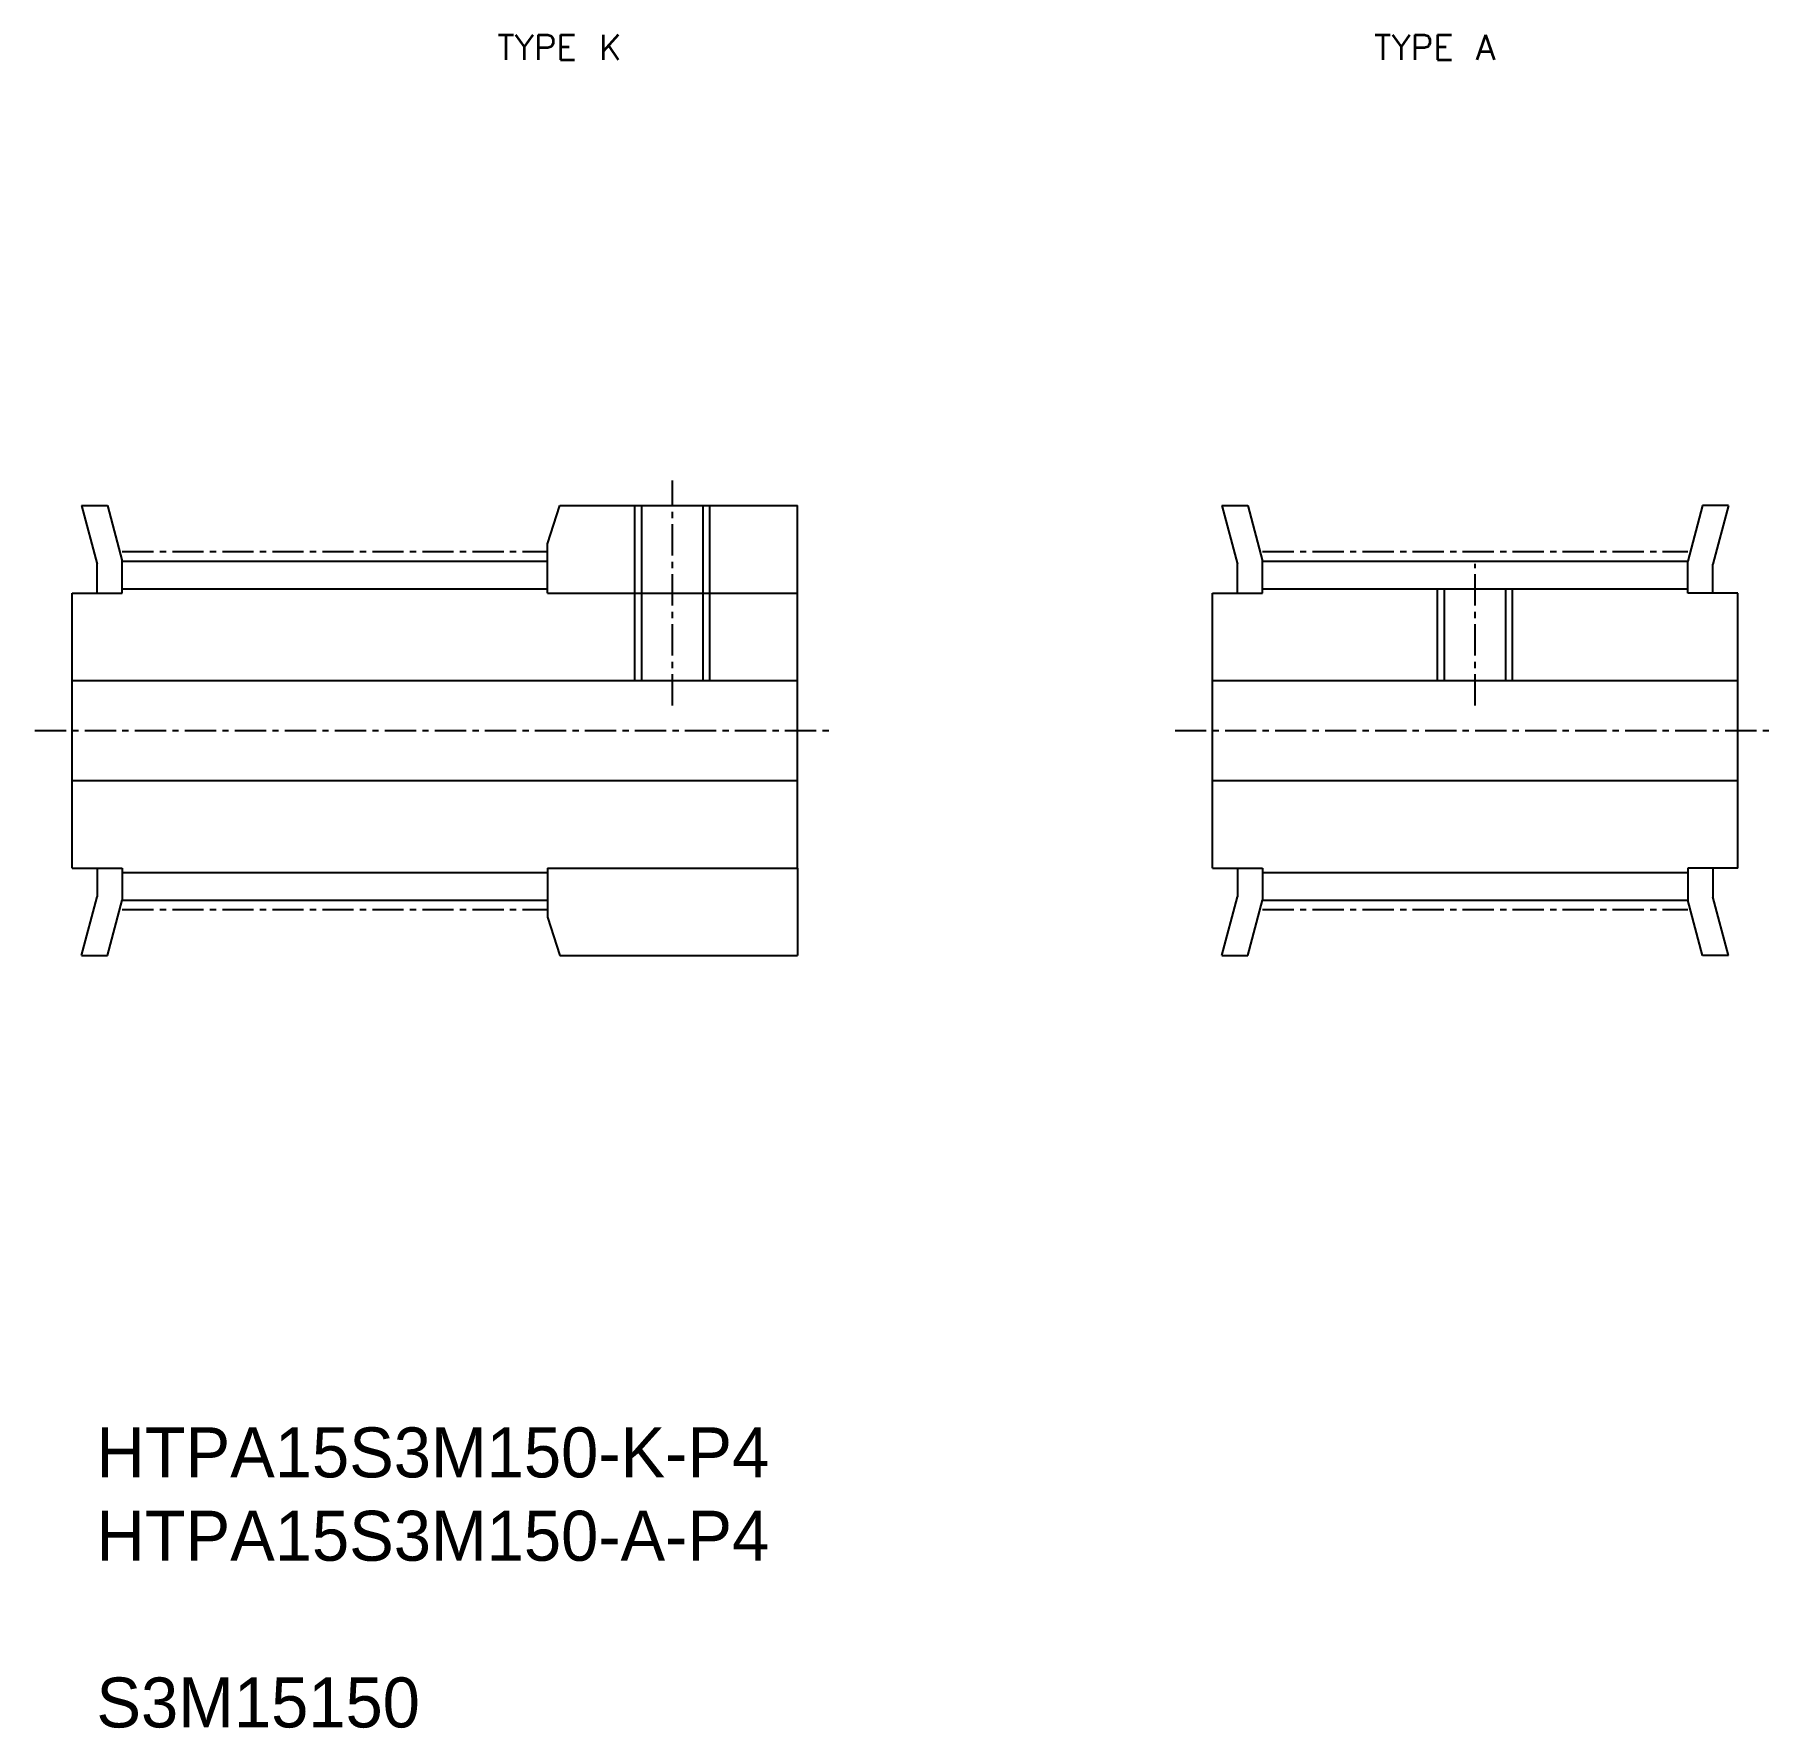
# Model space of a CAD drawing. Extents: x -221.3 to -151.7, y -30.6 to 37.1.
import ezdxf
from ezdxf.enums import TextEntityAlignment as Align

# ---------------------------------------------------------------- set-up
doc = ezdxf.new("R2010")
doc.units = 0
doc.linetypes.add('CENTER', pattern=[2, 1.25, -0.25, 0.25, -0.25])
doc.linetypes.add('DASHED', pattern=[19.05, 12.7, -6.35])
doc.layers.get('0').update_dxf_attribs({"linetype": 'CONTINUOUS'})
doc.layers.add('CENTER', color=1, linetype='CENTER')
doc.styles.add('MISUMI', font='txt.shx')

# ---------------------------------------------------------------- blocks, each defined once
blk = doc.blocks.new('*U2')
at = {"color": 7, "linetype": 'CONTINUOUS'}
for s, p in [('HTPA15S3M150-K-P4', (-218.853, -20.621)), ('HTPA15S3M150-A-P4', (-218.853, -23.955)), ('S3M15150', (-218.853, -30.621))]:
    blk.add_text(s, height=2, dxfattribs=at).set_placement(p)

msp = doc.modelspace()

# ---------------------------------------------------------------- linework, layer by layer
at = {"color": 7, "linetype": 'CONTINUOUS'}
for p, q in [((-219.447, 18.244), (-218.817, 15.892)), ((-219.447, 18.244), (-218.411, 18.244)), ((-218.411, 18.244), (-217.817, 16.024)), ((-200.817, 16.705), (-200.317, 18.244)), ((-200.317, 18.244), (-190.817, 18.244)), ((-190.817, 14.744), (-190.817, 18.244)), ((-173.85, 18.244), (-173.22, 15.892)), ((-173.85, 18.244), (-172.815, 18.244)), ((-172.815, 18.244), (-172.22, 16.024)), ((-154.625, 18.244), (-155.22, 16.024)), ((-153.59, 18.244), (-154.625, 18.244)), ((-153.59, 18.244), (-154.22, 15.892)), ((-200.817, 14.744), (-200.817, 16.705)), ((-217.817, 16.024), (-200.817, 16.024)), ((-217.817, 14.744), (-217.817, 16.024)), ((-172.22, 16.024), (-155.22, 16.024)), ((-172.22, 14.744), (-172.22, 16.024)), ((-155.22, 14.744), (-155.22, 16.024)), ((-218.817, 14.744), (-218.817, 15.892)), ((-173.22, 14.744), (-173.22, 15.892)), ((-154.22, 14.744), (-154.22, 15.892)), ((-219.817, 3.744), (-219.817, 14.744)), ((-219.817, 14.744), (-217.817, 14.744)), ((-217.817, 14.914), (-200.817, 14.914)), ((-200.817, 14.744), (-190.817, 14.744)), ((-190.817, 3.744), (-190.817, 14.744)), ((-174.22, 3.744), (-174.22, 14.744)), ((-174.22, 14.744), (-172.22, 14.744)), ((-172.22, 14.914), (-155.22, 14.914)), ((-153.22, 14.744), (-155.22, 14.744)), ((-153.22, 3.744), (-153.22, 14.744)), ((-219.817, 11.244), (-190.817, 11.244)), ((-174.22, 11.244), (-153.22, 11.244)), ((-219.817, 9.244), (-219.817, 9.244)), ((-174.22, 9.244), (-174.22, 9.244)), ((-153.22, 9.244), (-153.22, 9.244)), ((-219.817, 7.244), (-190.817, 7.244)), ((-174.22, 7.244), (-153.22, 7.244)), ((-219.817, 6.494), (-219.817, 6.494)), ((-174.22, 6.494), (-174.22, 6.494)), ((-153.22, 6.494), (-153.22, 6.494)), ((-219.817, 3.744), (-217.817, 3.744)), ((-218.817, 3.744), (-218.817, 2.595)), ((-217.817, 3.744), (-217.817, 2.464)), ((-217.817, 3.574), (-200.817, 3.574)), ((-200.817, 3.744), (-190.817, 3.744)), ((-200.817, 3.744), (-200.817, 1.782)), ((-190.817, 3.744), (-190.817, 0.244)), ((-174.22, 3.744), (-172.22, 3.744)), ((-173.22, 3.744), (-173.22, 2.595)), ((-172.22, 3.744), (-172.22, 2.464)), ((-172.22, 3.574), (-155.22, 3.574)), ((-153.22, 3.744), (-155.22, 3.744)), ((-155.22, 3.744), (-155.22, 2.464)), ((-154.22, 3.744), (-154.22, 2.595)), ((-219.447, 0.244), (-218.817, 2.595)), ((-218.411, 0.244), (-217.817, 2.464)), ((-217.817, 2.464), (-200.817, 2.464)), ((-173.85, 0.244), (-173.22, 2.595)), ((-172.815, 0.244), (-172.22, 2.464)), ((-172.22, 2.464), (-155.22, 2.464)), ((-154.625, 0.244), (-155.22, 2.464)), ((-153.59, 0.244), (-154.22, 2.595)), ((-200.817, 1.782), (-200.317, 0.244)), ((-219.447, 0.244), (-218.411, 0.244)), ((-200.317, 0.244), (-190.817, 0.244)), ((-173.85, 0.244), (-172.815, 0.244)), ((-153.59, 0.244), (-154.625, 0.244))]:
    msp.add_line(p, q, dxfattribs=at)
at = {"color": 3, "linetype": 'DASHED'}
for p, q in [((-197.317, 11.244), (-197.317, 18.244)), ((-197.042, 11.244), (-197.042, 18.244)), ((-194.592, 11.244), (-194.592, 18.244)), ((-194.317, 11.244), (-194.317, 18.244)), ((-165.22, 11.244), (-165.22, 14.914)), ((-164.945, 11.244), (-164.945, 14.914)), ((-162.495, 11.244), (-162.495, 14.914)), ((-162.22, 11.244), (-162.22, 14.914))]:
    msp.add_line(p, q, dxfattribs=at)
at = {"layer": 'CENTER', "color": 1, "linetype": 'CENTER'}
for p, q in [((-195.817, 10.244), (-195.817, 19.244)), ((-217.817, 16.404), (-200.817, 16.404)), ((-172.22, 16.404), (-155.22, 16.404)), ((-163.72, 10.244), (-163.72, 15.914)), ((-221.317, 9.244), (-189.317, 9.244)), ((-175.72, 9.244), (-151.72, 9.244)), ((-217.817, 2.084), (-200.817, 2.084)), ((-172.22, 2.084), (-155.22, 2.084))]:
    msp.add_line(p, q, dxfattribs=at)

# ---------------------------------------------------------------- block references
at = {"color": 7, "linetype": 'CONTINUOUS'}
msp.add_blockref('*U2', (0, 0), dxfattribs=at)

# ---------------------------------------------------------------- texts
at = {"color": 7, "linetype": 'CONTINUOUS', "style": 'MISUMI'}
for s, p in [('TYPE K', (-200.336, 36.567)), ('TYPE A', (-165.336, 36.567))]:
    msp.add_text(s, height=1, dxfattribs=at).set_placement(p, align=Align.MIDDLE_CENTER)

doc.saveas('drawing.dxf')
